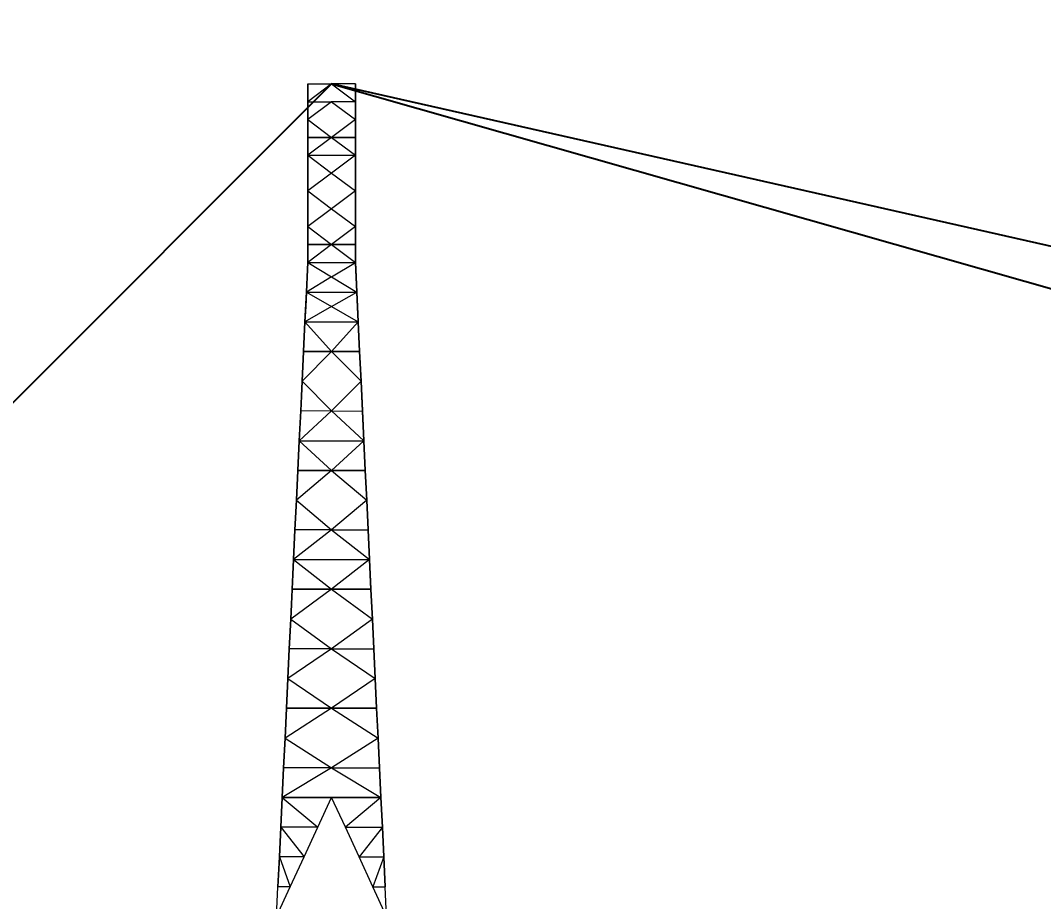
# Model space of a CAD drawing. Header units: millimetres. Extents: x 674 to 5889, y -153 to 3954.
# Drawn here: x 1842.51 to 1887.11, y 2003.51 to 2041.91 of the extents above; entities that cross this region are included whole.
import ezdxf

# ---------------------------------------------------------------- set-up
doc = ezdxf.new("R2010")
doc.units = ezdxf.units.MM
doc.layers.add('Cables2', color=3, linetype='Continuous', transparency=0.65)
doc.layers.add('Ropes', color=3, linetype='Continuous')
doc.layers.add('Towers', color=1, linetype='Continuous', lineweight=0)
doc.styles.get("Standard").update_dxf_attribs({"font": 'arial.ttf'})
doc.dimstyles.new('ISO-25', dxfattribs={"dimtxt": 2.5, "dimasz": 2.5, "dimexe": 1.25, "dimexo": 0.625, "dimtad": 1, "dimtxsty": 'Standard', "dimcen": 2.5, "dimadec": 0, "dimazin": 0, "dimtfac": 1, "dimtmove": 0, "dimatfit": 3, "dimfxl": 1, "dimarcsym": 0})

# ---------------------------------------------------------------- blocks, each defined once
blk = doc.blocks.new('_ArchTick')
at = {"color": 0, "linetype": 'ByBlock', "const_width": 0.15}
blk.add_lwpolyline([(-0.5, -0.5), (0.5, 0.5)], dxfattribs=at)
blk = doc.blocks.new('*D3')
at = {"color": 0, "lineweight": -2, "transparency": 16777216}
blk.add_line((1834.668, 2039.14), (1834.668, 1924.14), dxfattribs=at)
at = {"layer": 'Defpoints', "color": 0, "transparency": 16777216}
for p in [(1856.072, 2039.14), (1834.668, 1924.14), (1856.072, 1924.14)]:
    blk.add_point(p, dxfattribs=at)
at = {"color": 0, "lineweight": -2, "transparency": 16777216, "xscale": 5, "yscale": 5, "zscale": 5}
for p, rotation in [((1834.668, 2039.14), 90), ((1834.668, 1924.14), 270)]:
    blk.add_blockref('_ArchTick', p, dxfattribs=dict(at, rotation=rotation))
at = {"color": 0, "transparency": 16777216, "insert": (1826.384, 1981.64), "char_height": 15, "attachment_point": 5, "rotation": 90}
blk.add_mtext('115', dxfattribs=at)

msp = doc.modelspace()

# ---------------------------------------------------------------- linework, layer by layer
at = {"layer": 'Cables2'}
msp.add_line((2003.566, 2005.838), (1856.072, 2039.14), dxfattribs=at)
at = {"layer": 'Ropes'}
for q in [(1741.072, 1924.14), (1970.972, 2006.44)]:
    msp.add_line((1856.072, 2039.14), q, dxfattribs=at)
at = {"layer": 'Towers'}
for p, q in [((1856.072, 2039.14), (1855.036, 2038.363)), ((1855.036, 2039.14), (1856.072, 2039.14)), ((1856.072, 2039.14), (1855.036, 2038.363)), ((1855.036, 2039.14), (1856.072, 2039.14)), ((1855.036, 2039.14), (1855.036, 2038.363)), ((1855.036, 2038.363), (1855.036, 2039.14)), ((1855.036, 2039.14), (1855.036, 2038.363)), ((1855.036, 2038.363), (1855.036, 2039.14)), ((1856.072, 2039.14), (1857.109, 2038.363)), ((1857.109, 2039.14), (1856.072, 2039.14)), ((1856.072, 2039.14), (1857.109, 2038.363)), ((1857.109, 2039.14), (1856.072, 2039.14)), ((1857.109, 2039.14), (1857.109, 2038.363)), ((1857.109, 2038.363), (1857.109, 2039.14)), ((1857.109, 2039.14), (1857.109, 2038.363)), ((1857.109, 2038.363), (1857.109, 2039.14)), ((1856.072, 2038.363), (1855.036, 2037.585)), ((1855.036, 2038.363), (1856.072, 2038.363)), ((1856.072, 2038.363), (1855.036, 2037.585)), ((1855.036, 2038.363), (1856.072, 2038.363)), ((1855.036, 2038.363), (1855.036, 2037.585)), ((1855.036, 2037.585), (1855.036, 2038.363)), ((1855.036, 2038.363), (1855.036, 2037.585)), ((1855.036, 2037.585), (1855.036, 2038.363)), ((1856.072, 2038.363), (1857.109, 2037.585)), ((1857.109, 2038.363), (1856.072, 2038.363)), ((1856.072, 2038.363), (1857.109, 2037.585)), ((1857.109, 2038.363), (1856.072, 2038.363)), ((1857.109, 2038.363), (1857.109, 2037.585)), ((1857.109, 2037.585), (1857.109, 2038.363)), ((1857.109, 2038.363), (1857.109, 2037.585)), ((1857.109, 2037.585), (1857.109, 2038.363)), ((1855.036, 2037.585), (1856.072, 2036.808)), ((1855.036, 2037.585), (1856.072, 2036.808)), ((1855.036, 2037.585), (1855.036, 2036.808)), ((1855.036, 2036.808), (1855.036, 2037.585)), ((1855.036, 2037.585), (1855.036, 2036.808)), ((1855.036, 2036.808), (1855.036, 2037.585)), ((1857.109, 2037.585), (1856.072, 2036.808)), ((1857.109, 2037.585), (1856.072, 2036.808)), ((1857.109, 2037.585), (1857.109, 2036.808)), ((1857.109, 2036.808), (1857.109, 2037.585)), ((1857.109, 2037.585), (1857.109, 2036.808)), ((1857.109, 2036.808), (1857.109, 2037.585)), ((1856.072, 2036.808), (1855.036, 2036.808)), ((1855.036, 2036.808), (1856.072, 2036.808)), ((1855.036, 2036.808), (1856.072, 2036.808)), ((1856.072, 2036.808), (1855.036, 2036.031)), ((1855.036, 2036.808), (1856.072, 2036.808)), ((1856.072, 2036.808), (1855.036, 2036.031)), ((1855.036, 2036.808), (1855.036, 2036.031)), ((1855.036, 2036.031), (1855.036, 2036.808)), ((1855.036, 2036.808), (1855.036, 2036.031)), ((1855.036, 2036.031), (1855.036, 2036.808)), ((1857.109, 2036.808), (1856.072, 2036.808)), ((1856.072, 2036.808), (1857.109, 2036.808)), ((1856.072, 2036.808), (1857.109, 2036.808)), ((1856.072, 2036.808), (1857.109, 2036.031)), ((1856.072, 2036.808), (1857.109, 2036.808)), ((1856.072, 2036.808), (1857.109, 2036.031)), ((1857.109, 2036.808), (1857.109, 2036.031)), ((1857.109, 2036.031), (1857.109, 2036.808)), ((1857.109, 2036.808), (1857.109, 2036.031)), ((1857.109, 2036.031), (1857.109, 2036.808)), ((1855.036, 2036.031), (1857.109, 2036.031)), ((1855.036, 2036.031), (1856.072, 2035.253)), ((1855.036, 2036.031), (1857.109, 2036.031)), ((1855.036, 2036.031), (1856.072, 2035.253)), ((1855.036, 2036.031), (1855.036, 2035.253)), ((1855.036, 2034.476), (1855.036, 2036.031)), ((1855.036, 2036.031), (1855.036, 2035.253)), ((1855.036, 2034.476), (1855.036, 2036.031)), ((1857.109, 2036.031), (1856.072, 2035.253)), ((1857.109, 2036.031), (1856.072, 2035.253)), ((1857.109, 2036.031), (1857.109, 2035.253)), ((1857.109, 2034.476), (1857.109, 2036.031)), ((1857.109, 2036.031), (1857.109, 2035.253)), ((1857.109, 2034.476), (1857.109, 2036.031)), ((1856.072, 2035.253), (1855.036, 2034.476)), ((1856.072, 2035.253), (1855.036, 2034.476)), ((1855.036, 2035.253), (1855.036, 2034.476)), ((1855.036, 2035.253), (1855.036, 2034.476)), ((1856.072, 2035.253), (1857.109, 2034.476)), ((1856.072, 2035.253), (1857.109, 2034.476)), ((1857.109, 2035.253), (1857.109, 2034.476)), ((1857.109, 2035.253), (1857.109, 2034.476)), ((1855.036, 2034.476), (1856.072, 2033.699)), ((1855.036, 2034.476), (1856.072, 2033.699)), ((1855.036, 2034.476), (1855.036, 2033.699)), ((1855.036, 2032.921), (1855.036, 2034.476)), ((1855.036, 2034.476), (1855.036, 2033.699)), ((1855.036, 2032.921), (1855.036, 2034.476)), ((1857.109, 2034.476), (1856.072, 2033.699)), ((1857.109, 2034.476), (1856.072, 2033.699)), ((1857.109, 2034.476), (1857.109, 2033.699)), ((1857.109, 2032.921), (1857.109, 2034.476)), ((1857.109, 2034.476), (1857.109, 2033.699)), ((1857.109, 2032.921), (1857.109, 2034.476)), ((1856.072, 2033.699), (1855.036, 2032.921)), ((1856.072, 2033.699), (1855.036, 2032.921)), ((1855.036, 2033.699), (1855.036, 2032.921)), ((1855.036, 2033.699), (1855.036, 2032.921)), ((1856.072, 2033.699), (1857.109, 2032.921)), ((1856.072, 2033.699), (1857.109, 2032.921)), ((1857.109, 2033.699), (1857.109, 2032.921)), ((1857.109, 2033.699), (1857.109, 2032.921)), ((1855.036, 2032.921), (1856.072, 2032.144)), ((1855.036, 2032.921), (1856.072, 2032.144)), ((1855.036, 2032.921), (1855.036, 2032.144)), ((1855.036, 2032.144), (1855.036, 2032.921)), ((1855.036, 2032.921), (1855.036, 2032.144)), ((1855.036, 2032.144), (1855.036, 2032.921)), ((1857.109, 2032.921), (1856.072, 2032.144)), ((1857.109, 2032.921), (1856.072, 2032.144)), ((1857.109, 2032.921), (1857.109, 2032.144)), ((1857.109, 2032.144), (1857.109, 2032.921)), ((1857.109, 2032.921), (1857.109, 2032.144)), ((1857.109, 2032.144), (1857.109, 2032.921)), ((1856.072, 2032.144), (1855.036, 2032.144)), ((1855.036, 2032.144), (1856.072, 2032.144)), ((1856.072, 2032.144), (1855.036, 2031.366)), ((1856.072, 2032.144), (1855.036, 2032.144)), ((1856.072, 2032.144), (1855.036, 2031.366)), ((1856.072, 2032.144), (1855.036, 2032.144)), ((1855.036, 2032.144), (1855.036, 2031.366)), ((1855.036, 2031.366), (1855.036, 2032.144)), ((1855.036, 2032.144), (1855.036, 2031.366)), ((1855.036, 2031.366), (1855.036, 2032.144)), ((1857.109, 2032.144), (1856.072, 2032.144)), ((1856.072, 2032.144), (1857.109, 2032.144)), ((1856.072, 2032.144), (1857.109, 2031.366)), ((1856.072, 2032.144), (1857.109, 2032.144)), ((1856.072, 2032.144), (1857.109, 2031.366)), ((1856.072, 2032.144), (1857.109, 2032.144)), ((1857.109, 2032.144), (1857.109, 2031.366)), ((1857.109, 2031.366), (1857.109, 2032.144)), ((1857.109, 2032.144), (1857.109, 2031.366)), ((1857.109, 2031.366), (1857.109, 2032.144)), ((1854.974, 2030.071), (1855.036, 2031.366)), ((1854.974, 2030.071), (1855.036, 2031.366)), ((1855.006, 2030.738), (1855.036, 2031.366)), ((1855.036, 2031.366), (1855.006, 2030.738)), ((1855.036, 2031.366), (1857.109, 2031.366)), ((1855.036, 2031.366), (1856.074, 2030.738)), ((1855.036, 2031.366), (1857.109, 2031.366)), ((1855.036, 2031.366), (1856.074, 2030.738)), ((1856.074, 2030.738), (1857.109, 2031.366)), ((1856.074, 2030.738), (1857.109, 2031.366)), ((1857.139, 2030.738), (1857.109, 2031.366)), ((1857.171, 2030.071), (1857.109, 2031.366)), ((1857.109, 2031.366), (1857.139, 2030.738)), ((1857.171, 2030.071), (1857.109, 2031.366)), ((1856.074, 2030.738), (1854.974, 2030.071)), ((1856.074, 2030.738), (1854.974, 2030.071)), ((1855.006, 2030.738), (1854.974, 2030.071)), ((1855.006, 2030.738), (1854.974, 2030.071)), ((1856.074, 2030.738), (1857.171, 2030.071)), ((1856.074, 2030.738), (1857.171, 2030.071)), ((1857.139, 2030.738), (1857.171, 2030.071)), ((1857.139, 2030.738), (1857.171, 2030.071)), ((1854.912, 2028.775), (1854.974, 2030.071)), ((1854.912, 2028.775), (1854.974, 2030.071)), ((1854.944, 2029.438), (1854.974, 2030.071)), ((1854.974, 2030.071), (1854.944, 2029.438)), ((1854.974, 2030.071), (1857.171, 2030.071)), ((1854.974, 2030.071), (1856.063, 2029.438)), ((1854.974, 2030.071), (1857.171, 2030.071)), ((1854.974, 2030.071), (1856.063, 2029.438)), ((1856.063, 2029.438), (1857.171, 2030.071)), ((1856.063, 2029.438), (1857.171, 2030.071)), ((1857.201, 2029.438), (1857.171, 2030.071)), ((1857.233, 2028.775), (1857.171, 2030.071)), ((1857.171, 2030.071), (1857.201, 2029.438)), ((1857.233, 2028.775), (1857.171, 2030.071)), ((1856.063, 2029.438), (1854.912, 2028.775)), ((1856.063, 2029.438), (1854.912, 2028.775)), ((1854.944, 2029.438), (1854.912, 2028.775)), ((1854.944, 2029.438), (1854.912, 2028.775)), ((1856.063, 2029.438), (1857.233, 2028.775)), ((1856.063, 2029.438), (1857.233, 2028.775)), ((1857.201, 2029.438), (1857.233, 2028.775)), ((1857.201, 2029.438), (1857.233, 2028.775)), ((1854.912, 2028.775), (1854.85, 2027.482)), ((1854.85, 2027.48), (1854.912, 2028.775)), ((1854.912, 2028.775), (1854.85, 2027.482)), ((1854.85, 2027.48), (1854.912, 2028.775)), ((1854.912, 2028.775), (1857.233, 2028.775)), ((1854.912, 2028.775), (1856.072, 2027.482)), ((1854.912, 2028.775), (1857.233, 2028.775)), ((1854.912, 2028.775), (1856.072, 2027.482)), ((1857.233, 2028.775), (1856.072, 2027.482)), ((1857.233, 2028.775), (1856.072, 2027.482)), ((1857.233, 2028.775), (1857.295, 2027.482)), ((1857.295, 2027.48), (1857.233, 2028.775)), ((1857.233, 2028.775), (1857.295, 2027.482)), ((1857.295, 2027.48), (1857.233, 2028.775)), ((1856.072, 2027.482), (1854.788, 2026.184)), ((1856.072, 2027.482), (1854.788, 2026.184)), ((1854.85, 2027.482), (1854.788, 2026.184)), ((1854.85, 2027.482), (1854.788, 2026.184)), ((1854.788, 2026.184), (1854.85, 2027.48)), ((1854.788, 2026.184), (1854.85, 2027.48)), ((1856.072, 2027.482), (1854.85, 2027.482)), ((1854.85, 2027.482), (1856.072, 2027.482)), ((1856.072, 2027.482), (1854.85, 2027.48)), ((1856.072, 2027.482), (1854.85, 2027.48)), ((1854.85, 2027.482), (1854.85, 2027.48)), ((1854.85, 2027.482), (1854.85, 2027.48)), ((1857.295, 2027.482), (1856.072, 2027.482)), ((1856.072, 2027.482), (1857.295, 2027.482)), ((1856.072, 2027.482), (1857.295, 2027.48)), ((1856.072, 2027.482), (1857.357, 2026.184)), ((1856.072, 2027.482), (1857.295, 2027.48)), ((1856.072, 2027.482), (1857.357, 2026.184)), ((1857.295, 2027.482), (1857.295, 2027.48)), ((1857.295, 2027.482), (1857.357, 2026.184)), ((1857.295, 2027.482), (1857.295, 2027.48)), ((1857.295, 2027.482), (1857.357, 2026.184)), ((1857.357, 2026.184), (1857.295, 2027.48)), ((1857.357, 2026.184), (1857.295, 2027.48)), ((1854.788, 2026.184), (1854.726, 2024.889)), ((1854.726, 2024.888), (1854.788, 2026.184)), ((1854.788, 2026.184), (1854.726, 2024.889)), ((1854.726, 2024.888), (1854.788, 2026.184)), ((1854.788, 2026.184), (1856.072, 2024.889)), ((1854.788, 2026.184), (1856.072, 2024.889)), ((1857.357, 2026.184), (1856.072, 2024.889)), ((1857.357, 2026.184), (1856.072, 2024.889)), ((1857.357, 2026.184), (1857.419, 2024.889)), ((1857.419, 2024.888), (1857.357, 2026.184)), ((1857.357, 2026.184), (1857.419, 2024.889)), ((1857.419, 2024.888), (1857.357, 2026.184)), ((1856.072, 2024.889), (1854.664, 2023.593)), ((1856.072, 2024.889), (1854.664, 2023.593)), ((1854.726, 2024.889), (1854.664, 2023.593)), ((1854.726, 2024.889), (1854.664, 2023.593)), ((1854.664, 2023.593), (1854.726, 2024.888)), ((1854.664, 2023.593), (1854.726, 2024.888)), ((1856.072, 2024.889), (1854.726, 2024.888)), ((1856.072, 2024.889), (1854.726, 2024.888)), ((1854.726, 2024.889), (1854.726, 2024.888)), ((1854.726, 2024.889), (1854.726, 2024.888)), ((1856.072, 2024.889), (1857.419, 2024.888)), ((1856.072, 2024.889), (1857.481, 2023.593)), ((1856.072, 2024.889), (1857.419, 2024.888)), ((1856.072, 2024.889), (1857.481, 2023.593)), ((1857.419, 2024.889), (1857.419, 2024.888)), ((1857.419, 2024.889), (1857.481, 2023.593)), ((1857.419, 2024.889), (1857.419, 2024.888)), ((1857.419, 2024.889), (1857.481, 2023.593)), ((1857.481, 2023.593), (1857.419, 2024.888)), ((1857.481, 2023.593), (1857.419, 2024.888)), ((1854.664, 2023.593), (1854.602, 2022.295)), ((1854.602, 2022.297), (1854.664, 2023.593)), ((1854.664, 2023.593), (1854.602, 2022.295)), ((1854.602, 2022.297), (1854.664, 2023.593)), ((1854.664, 2023.593), (1857.481, 2023.593)), ((1854.664, 2023.593), (1856.072, 2022.295)), ((1854.664, 2023.593), (1857.481, 2023.593)), ((1854.664, 2023.593), (1856.072, 2022.295)), ((1857.481, 2023.593), (1856.072, 2022.295)), ((1857.481, 2023.593), (1856.072, 2022.295)), ((1857.481, 2023.593), (1857.543, 2022.295)), ((1857.543, 2022.297), (1857.481, 2023.593)), ((1857.481, 2023.593), (1857.543, 2022.295)), ((1857.543, 2022.297), (1857.481, 2023.593)), ((1854.54, 2021.002), (1854.602, 2022.297)), ((1854.54, 2021.002), (1854.602, 2022.297)), ((1856.072, 2022.295), (1854.54, 2021.002)), ((1856.072, 2022.295), (1854.54, 2021.002)), ((1854.602, 2022.295), (1854.54, 2021.002)), ((1854.602, 2022.295), (1854.54, 2021.002)), ((1856.072, 2022.295), (1854.602, 2022.297)), ((1856.072, 2022.295), (1854.602, 2022.297)), ((1854.602, 2022.295), (1854.602, 2022.297)), ((1854.602, 2022.295), (1854.602, 2022.297)), ((1856.072, 2022.295), (1854.602, 2022.295)), ((1854.602, 2022.295), (1856.072, 2022.295)), ((1856.072, 2022.295), (1857.543, 2022.297)), ((1856.072, 2022.295), (1857.543, 2022.297)), ((1857.543, 2022.295), (1856.072, 2022.295)), ((1856.072, 2022.295), (1857.543, 2022.295)), ((1856.072, 2022.295), (1857.605, 2021.002)), ((1856.072, 2022.295), (1857.605, 2021.002)), ((1857.543, 2022.295), (1857.543, 2022.297)), ((1857.605, 2021.002), (1857.543, 2022.297)), ((1857.543, 2022.295), (1857.543, 2022.297)), ((1857.605, 2021.002), (1857.543, 2022.297)), ((1857.543, 2022.295), (1857.605, 2021.002)), ((1857.543, 2022.295), (1857.605, 2021.002)), ((1854.54, 2021.002), (1854.478, 2019.709)), ((1854.478, 2019.706), (1854.54, 2021.002)), ((1854.54, 2021.002), (1854.478, 2019.709)), ((1854.478, 2019.706), (1854.54, 2021.002)), ((1854.54, 2021.002), (1856.072, 2019.709)), ((1854.54, 2021.002), (1856.072, 2019.709)), ((1857.605, 2021.002), (1856.072, 2019.709)), ((1857.605, 2021.002), (1856.072, 2019.709)), ((1857.605, 2021.002), (1857.666, 2019.709)), ((1857.666, 2019.706), (1857.605, 2021.002)), ((1857.605, 2021.002), (1857.666, 2019.709)), ((1857.666, 2019.706), (1857.605, 2021.002)), ((1856.072, 2019.709), (1854.416, 2018.41)), ((1856.072, 2019.709), (1854.416, 2018.41)), ((1854.478, 2019.709), (1854.416, 2018.41)), ((1854.478, 2019.709), (1854.416, 2018.41)), ((1854.416, 2018.41), (1854.478, 2019.706)), ((1854.416, 2018.41), (1854.478, 2019.706)), ((1856.072, 2019.709), (1854.478, 2019.706)), ((1856.072, 2019.709), (1854.478, 2019.706)), ((1854.478, 2019.709), (1854.478, 2019.706)), ((1854.478, 2019.709), (1854.478, 2019.706)), ((1856.072, 2019.709), (1857.666, 2019.706)), ((1856.072, 2019.709), (1857.728, 2018.41)), ((1856.072, 2019.709), (1857.666, 2019.706)), ((1856.072, 2019.709), (1857.728, 2018.41)), ((1857.666, 2019.709), (1857.666, 2019.706)), ((1857.666, 2019.709), (1857.728, 2018.41)), ((1857.666, 2019.709), (1857.666, 2019.706)), ((1857.666, 2019.709), (1857.728, 2018.41)), ((1857.728, 2018.41), (1857.666, 2019.706)), ((1857.728, 2018.41), (1857.666, 2019.706)), ((1854.354, 2017.115), (1854.416, 2018.41)), ((1854.354, 2017.115), (1854.416, 2018.41)), ((1854.416, 2018.41), (1854.355, 2017.126)), ((1854.416, 2018.41), (1854.355, 2017.126)), ((1854.416, 2018.41), (1857.728, 2018.41)), ((1854.416, 2018.41), (1856.072, 2017.126)), ((1854.416, 2018.41), (1857.728, 2018.41)), ((1854.416, 2018.41), (1856.072, 2017.126)), ((1857.728, 2018.41), (1856.073, 2017.126)), ((1857.728, 2018.41), (1856.073, 2017.126)), ((1857.728, 2018.41), (1857.79, 2017.126)), ((1857.79, 2017.115), (1857.728, 2018.41)), ((1857.728, 2018.41), (1857.79, 2017.126)), ((1857.79, 2017.115), (1857.728, 2018.41)), ((1856.072, 2017.126), (1854.292, 2015.819)), ((1856.072, 2017.126), (1854.292, 2015.819)), ((1854.355, 2017.126), (1854.292, 2015.819)), ((1854.355, 2017.126), (1854.292, 2015.819)), ((1854.292, 2015.819), (1854.354, 2017.115)), ((1854.292, 2015.819), (1854.354, 2017.115)), ((1856.072, 2017.126), (1854.354, 2017.115)), ((1856.072, 2017.126), (1854.354, 2017.115)), ((1854.355, 2017.126), (1854.354, 2017.115)), ((1854.355, 2017.126), (1854.354, 2017.115)), ((1856.073, 2017.126), (1854.355, 2017.126)), ((1854.355, 2017.126), (1856.072, 2017.126)), ((1856.072, 2017.126), (1857.79, 2017.126)), ((1857.79, 2017.126), (1856.073, 2017.126)), ((1856.073, 2017.126), (1857.79, 2017.115)), ((1856.073, 2017.126), (1857.852, 2015.819)), ((1856.073, 2017.126), (1857.79, 2017.115)), ((1856.073, 2017.126), (1857.852, 2015.819)), ((1857.79, 2017.126), (1857.79, 2017.115)), ((1857.79, 2017.126), (1857.852, 2015.819)), ((1857.79, 2017.126), (1857.79, 2017.115)), ((1857.79, 2017.126), (1857.852, 2015.819)), ((1857.852, 2015.819), (1857.79, 2017.115)), ((1857.852, 2015.819), (1857.79, 2017.115)), ((1854.292, 2015.819), (1854.23, 2014.524)), ((1854.23, 2014.523), (1854.292, 2015.819)), ((1854.292, 2015.819), (1854.23, 2014.524)), ((1854.23, 2014.523), (1854.292, 2015.819)), ((1854.292, 2015.819), (1856.072, 2014.524)), ((1854.292, 2015.819), (1856.072, 2014.524)), ((1857.852, 2015.819), (1856.072, 2014.524)), ((1857.852, 2015.819), (1856.072, 2014.524)), ((1857.852, 2015.819), (1857.914, 2014.524)), ((1857.914, 2014.523), (1857.852, 2015.819)), ((1857.852, 2015.819), (1857.914, 2014.524)), ((1857.914, 2014.523), (1857.852, 2015.819)), ((1856.072, 2014.524), (1854.168, 2013.228)), ((1856.072, 2014.524), (1854.168, 2013.228)), ((1854.23, 2014.524), (1854.168, 2013.228)), ((1854.23, 2014.524), (1854.168, 2013.228)), ((1854.168, 2013.228), (1854.23, 2014.523)), ((1854.168, 2013.228), (1854.23, 2014.523)), ((1856.072, 2014.524), (1854.23, 2014.523)), ((1856.072, 2014.524), (1854.23, 2014.523)), ((1854.23, 2014.524), (1854.23, 2014.523)), ((1854.23, 2014.524), (1854.23, 2014.523)), ((1856.072, 2014.524), (1857.914, 2014.523)), ((1856.072, 2014.524), (1857.976, 2013.228)), ((1856.072, 2014.524), (1857.914, 2014.523)), ((1856.072, 2014.524), (1857.976, 2013.228)), ((1857.914, 2014.524), (1857.914, 2014.523)), ((1857.914, 2014.524), (1857.976, 2013.228)), ((1857.914, 2014.524), (1857.914, 2014.523)), ((1857.914, 2014.524), (1857.976, 2013.228)), ((1857.976, 2013.228), (1857.914, 2014.523)), ((1857.976, 2013.228), (1857.914, 2014.523)), ((1854.106, 2011.932), (1854.168, 2013.228)), ((1854.106, 2011.932), (1854.168, 2013.228)), ((1854.168, 2013.228), (1854.107, 2011.944)), ((1854.168, 2013.228), (1854.107, 2011.944)), ((1854.168, 2013.228), (1856.072, 2011.944)), ((1854.168, 2013.228), (1856.072, 2011.944)), ((1857.976, 2013.228), (1856.073, 2011.944)), ((1857.976, 2013.228), (1856.073, 2011.944)), ((1857.976, 2013.228), (1858.038, 2011.944)), ((1858.038, 2011.932), (1857.976, 2013.228)), ((1857.976, 2013.228), (1858.038, 2011.944)), ((1858.038, 2011.932), (1857.976, 2013.228)), ((1856.072, 2011.944), (1854.044, 2010.637)), ((1856.072, 2011.944), (1854.044, 2010.637)), ((1854.107, 2011.944), (1854.044, 2010.637)), ((1854.107, 2011.944), (1854.044, 2010.637)), ((1854.044, 2010.637), (1854.106, 2011.932)), ((1854.044, 2010.637), (1854.106, 2011.932)), ((1856.072, 2011.944), (1854.106, 2011.932)), ((1856.072, 2011.944), (1854.106, 2011.932)), ((1854.107, 2011.944), (1854.106, 2011.932)), ((1854.107, 2011.944), (1854.106, 2011.932)), ((1856.073, 2011.944), (1854.107, 2011.944)), ((1854.107, 2011.944), (1856.072, 2011.944)), ((1856.072, 2011.944), (1858.038, 2011.944)), ((1858.038, 2011.944), (1856.073, 2011.944)), ((1856.073, 2011.944), (1858.038, 2011.932)), ((1856.073, 2011.944), (1858.1, 2010.637)), ((1856.073, 2011.944), (1858.038, 2011.932)), ((1856.073, 2011.944), (1858.1, 2010.637)), ((1858.038, 2011.944), (1858.038, 2011.932)), ((1858.038, 2011.944), (1858.1, 2010.637)), ((1858.038, 2011.944), (1858.038, 2011.932)), ((1858.038, 2011.944), (1858.1, 2010.637)), ((1858.1, 2010.637), (1858.038, 2011.932)), ((1858.1, 2010.637), (1858.038, 2011.932)), ((1854.044, 2010.637), (1853.982, 2009.335)), ((1853.982, 2009.341), (1854.044, 2010.637)), ((1854.044, 2010.637), (1853.982, 2009.335)), ((1853.982, 2009.341), (1854.044, 2010.637)), ((1854.044, 2010.637), (1856.073, 2009.335)), ((1854.044, 2010.637), (1856.073, 2009.335)), ((1858.1, 2010.637), (1856.072, 2009.335)), ((1858.1, 2010.637), (1856.072, 2009.335)), ((1858.1, 2010.637), (1858.162, 2009.335)), ((1858.162, 2009.341), (1858.1, 2010.637)), ((1858.1, 2010.637), (1858.162, 2009.335)), ((1858.162, 2009.341), (1858.1, 2010.637)), ((1853.92, 2008.045), (1853.982, 2009.341)), ((1853.92, 2008.045), (1853.982, 2009.341)), ((1856.073, 2009.335), (1853.92, 2008.045)), ((1856.073, 2009.335), (1853.92, 2008.045)), ((1853.982, 2009.335), (1853.92, 2008.045)), ((1853.982, 2009.335), (1853.92, 2008.045)), ((1856.073, 2009.335), (1853.982, 2009.341)), ((1856.073, 2009.335), (1853.982, 2009.341)), ((1853.982, 2009.335), (1853.982, 2009.341)), ((1853.982, 2009.335), (1853.982, 2009.341)), ((1856.072, 2009.335), (1858.162, 2009.341)), ((1856.072, 2009.335), (1858.162, 2009.341)), ((1856.072, 2009.335), (1858.224, 2008.045)), ((1856.072, 2009.335), (1858.224, 2008.045)), ((1858.162, 2009.335), (1858.162, 2009.341)), ((1858.224, 2008.045), (1858.162, 2009.341)), ((1858.162, 2009.335), (1858.162, 2009.341)), ((1858.224, 2008.045), (1858.162, 2009.341)), ((1858.162, 2009.335), (1858.224, 2008.045)), ((1858.162, 2009.335), (1858.224, 2008.045)), ((1853.858, 2006.749), (1853.921, 2008.047)), ((1853.858, 2006.749), (1853.921, 2008.047)), ((1853.92, 2008.045), (1853.858, 2006.749)), ((1853.92, 2008.045), (1853.858, 2006.749)), ((1853.859, 2006.75), (1853.92, 2008.045)), ((1853.859, 2006.75), (1853.92, 2008.045)), ((1856.072, 2008.047), (1853.92, 2008.045)), ((1856.072, 2008.047), (1853.92, 2008.045)), ((1853.921, 2008.047), (1853.92, 2008.045)), ((1853.921, 2008.047), (1853.92, 2008.045)), ((1853.92, 2008.045), (1855.472, 2006.749)), ((1853.92, 2008.045), (1855.472, 2006.749)), ((1856.072, 2008.047), (1853.921, 2008.047)), ((1853.921, 2008.047), (1856.072, 2008.047)), ((1855.472, 2006.749), (1856.072, 2008.047)), ((1855.472, 2006.749), (1856.072, 2008.047)), ((1858.224, 2008.047), (1856.072, 2008.047)), ((1856.072, 2008.047), (1858.224, 2008.047)), ((1856.072, 2008.047), (1858.224, 2008.045)), ((1856.673, 2006.749), (1856.072, 2008.047)), ((1856.072, 2008.047), (1858.224, 2008.045)), ((1856.673, 2006.749), (1856.072, 2008.047)), ((1858.224, 2008.045), (1856.673, 2006.749)), ((1858.224, 2008.045), (1856.673, 2006.749)), ((1858.224, 2008.047), (1858.224, 2008.045)), ((1858.286, 2006.749), (1858.224, 2008.047)), ((1858.224, 2008.047), (1858.224, 2008.045)), ((1858.286, 2006.749), (1858.224, 2008.047)), ((1858.224, 2008.045), (1858.286, 2006.749)), ((1858.286, 2006.75), (1858.224, 2008.045)), ((1858.224, 2008.045), (1858.286, 2006.749)), ((1858.286, 2006.75), (1858.224, 2008.045)), ((1853.859, 2006.75), (1853.797, 2005.455)), ((1853.797, 2005.454), (1853.859, 2006.75)), ((1853.859, 2006.75), (1853.797, 2005.455)), ((1853.797, 2005.454), (1853.859, 2006.75)), ((1853.797, 2005.455), (1853.858, 2006.749)), ((1853.797, 2005.455), (1853.858, 2006.749)), ((1853.858, 2006.749), (1853.859, 2006.75)), ((1853.858, 2006.749), (1853.859, 2006.75)), ((1853.859, 2006.75), (1854.872, 2005.455)), ((1855.472, 2006.749), (1853.859, 2006.75)), ((1853.859, 2006.75), (1854.872, 2005.455)), ((1855.472, 2006.749), (1853.859, 2006.75)), ((1854.872, 2005.455), (1855.472, 2006.749)), ((1854.872, 2005.455), (1855.472, 2006.749)), ((1856.673, 2006.749), (1858.286, 2006.75)), ((1856.673, 2006.749), (1858.286, 2006.75)), ((1857.272, 2005.455), (1856.673, 2006.749)), ((1857.272, 2005.455), (1856.673, 2006.749)), ((1858.286, 2006.75), (1857.272, 2005.455)), ((1858.286, 2006.75), (1857.272, 2005.455)), ((1858.286, 2006.75), (1858.348, 2005.455)), ((1858.286, 2006.749), (1858.286, 2006.75)), ((1858.348, 2005.454), (1858.286, 2006.75)), ((1858.286, 2006.75), (1858.348, 2005.455)), ((1858.286, 2006.749), (1858.286, 2006.75)), ((1858.348, 2005.454), (1858.286, 2006.75)), ((1858.348, 2005.455), (1858.286, 2006.749)), ((1858.348, 2005.455), (1858.286, 2006.749)), ((1853.734, 2004.156), (1853.797, 2005.455)), ((1853.734, 2004.156), (1853.797, 2005.455)), ((1853.797, 2005.454), (1853.734, 2004.156)), ((1853.797, 2005.454), (1853.734, 2004.156)), ((1853.735, 2004.159), (1853.797, 2005.454)), ((1853.735, 2004.159), (1853.797, 2005.454)), ((1854.872, 2005.455), (1853.797, 2005.454)), ((1854.872, 2005.455), (1853.797, 2005.454)), ((1853.797, 2005.455), (1853.797, 2005.454)), ((1853.797, 2005.455), (1853.797, 2005.454)), ((1853.797, 2005.454), (1854.271, 2004.156)), ((1853.797, 2005.454), (1854.271, 2004.156)), ((1854.271, 2004.156), (1854.872, 2005.455)), ((1854.271, 2004.156), (1854.872, 2005.455)), ((1857.873, 2004.156), (1857.272, 2005.455)), ((1857.272, 2005.455), (1858.348, 2005.454)), ((1857.873, 2004.156), (1857.272, 2005.455)), ((1857.272, 2005.455), (1858.348, 2005.454)), ((1858.348, 2005.454), (1857.873, 2004.156)), ((1858.348, 2005.454), (1857.873, 2004.156)), ((1858.41, 2004.156), (1858.348, 2005.455)), ((1858.348, 2005.455), (1858.348, 2005.454)), ((1858.41, 2004.156), (1858.348, 2005.455)), ((1858.348, 2005.455), (1858.348, 2005.454)), ((1858.348, 2005.454), (1858.41, 2004.156)), ((1858.41, 2004.159), (1858.348, 2005.454)), ((1858.348, 2005.454), (1858.41, 2004.156)), ((1858.41, 2004.159), (1858.348, 2005.454)), ((1853.673, 2002.863), (1853.735, 2004.159)), ((1853.673, 2002.863), (1853.735, 2004.159)), ((1853.673, 2002.863), (1854.271, 2004.156)), ((1853.673, 2002.863), (1854.271, 2004.156)), ((1853.673, 2002.863), (1853.734, 2004.156)), ((1853.673, 2002.863), (1853.734, 2004.156)), ((1853.734, 2004.156), (1853.735, 2004.159)), ((1853.734, 2004.156), (1853.735, 2004.159)), ((1854.271, 2004.156), (1853.735, 2004.159)), ((1854.271, 2004.156), (1853.735, 2004.159)), ((1857.873, 2004.156), (1858.41, 2004.159)), ((1857.873, 2004.156), (1858.41, 2004.159)), ((1858.472, 2002.863), (1857.873, 2004.156)), ((1858.472, 2002.863), (1857.873, 2004.156)), ((1858.41, 2004.156), (1858.41, 2004.159)), ((1858.472, 2002.863), (1858.41, 2004.159)), ((1858.41, 2004.156), (1858.41, 2004.159)), ((1858.472, 2002.863), (1858.41, 2004.159)), ((1858.472, 2002.863), (1858.41, 2004.156)), ((1858.472, 2002.863), (1858.41, 2004.156))]:
    msp.add_line(p, q, dxfattribs=at)

# ---------------------------------------------------------------- dimensions: what is measured, and where the dimension line sits
dim = msp.add_linear_dim(base=(1834.668, 1924.14), p1=(1856.072, 2039.14), p2=(1856.072, 1924.14), angle=90, dimstyle='ISO-25', override={"dimtxt": 15, "dimasz": 5, "dimblk1": 'ArchTick', "dimblk2": 'ArchTick', "dimsah": 1, "dimse1": 1, "dimse2": 1})
dim.commit()
dim.dimension.update_dxf_attribs({"geometry": '*D3', "text_midpoint": (1826.384, 1981.64)})

doc.saveas('drawing.dxf')
